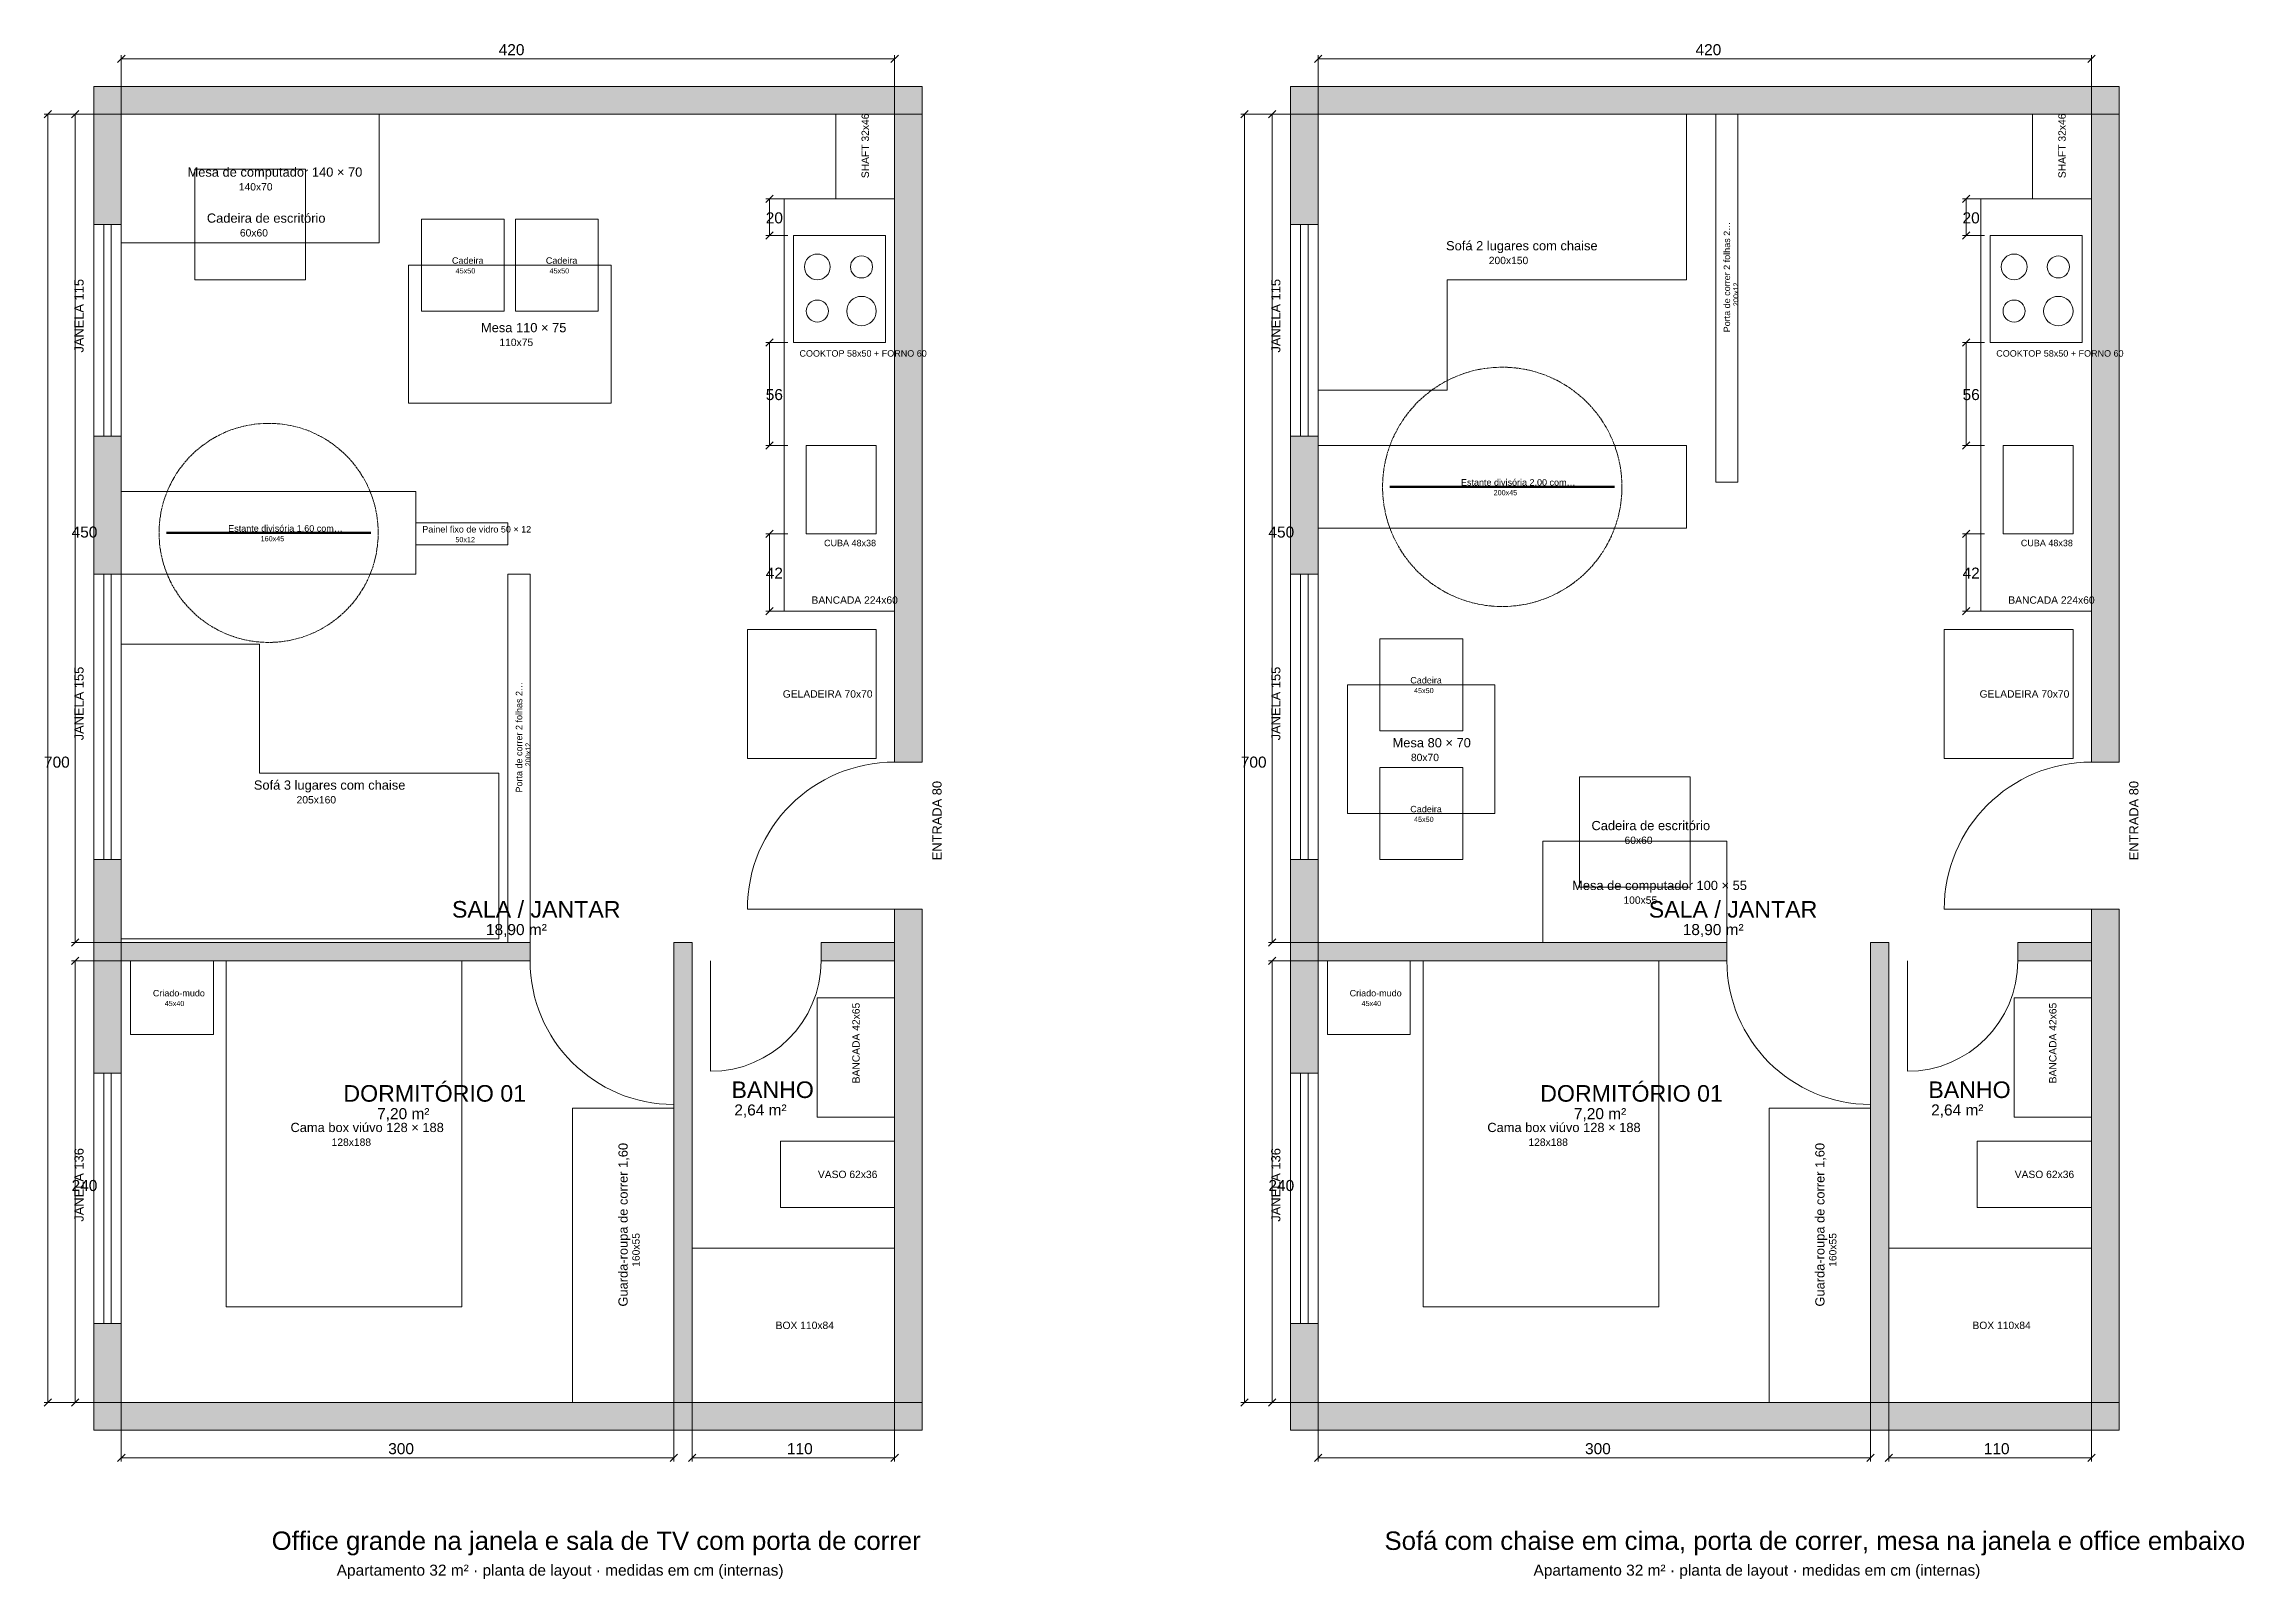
# Model space of a CAD drawing. Header units: centimetres. Extents: x -42 to 1153, y -96 to 738.
import ezdxf

# ---------------------------------------------------------------- set-up
doc = ezdxf.new("R2010")
doc.units = ezdxf.units.CM
doc.linetypes.add('DASHED', pattern=[1.524, 1.27, -0.254])
for name, color, linetype, lineweight, plot in [('AMBIENTES', 3, 'Continuous', 0, False), ('ARQ-FIXOS', 9, 'Continuous', 0, False), ('ARQ-JANELA', 5, 'Continuous', 0, False), ('ARQ-PAREDE', 8, 'Continuous', 0, False), ('ARQ-PAREDE-HACHURA', 253, 'Continuous', 0, False), ('ARQ-PORTA', 30, 'Continuous', 0, False), ('BANHO', 4, 'Continuous', 0, False), ('CARIMBO', 7, 'Continuous', 0, False), ('COTAS', 2, 'Continuous', 0, False), ('COZINHA', 1, 'Continuous', 0, False), ('MOB-TEXTO', 7, 'Continuous', 0, False), ('MOBILIARIO', 7, 'Continuous', 0, False), ('TV-GIRO', 6, 'DASHED', 0, False)]:
    doc.layers.add(name, color=color, linetype=linetype, lineweight=lineweight, plot=plot)
doc.styles.add('PLANTA', font='arial.ttf')

msp = doc.modelspace()

# ---------------------------------------------------------------- hatches: boundary and pattern name
at = {"layer": 'ARQ-PAREDE-HACHURA'}
for points in [[(-15, 715), (435, 715), (435, 700), (-15, 700)], [(635, 715), (1085, 715), (1085, 700), (635, 700)], [(-15, 700), (0, 700), (0, 640), (-15, 640)], [(420, 700), (435, 700), (435, 348), (420, 348)], [(635, 700), (650, 700), (650, 640), (635, 640)], [(1070, 700), (1085, 700), (1085, 348), (1070, 348)], [(-15, 525), (0, 525), (0, 450), (-15, 450)], [(635, 525), (650, 525), (650, 450), (635, 450)], [(-15, 295), (0, 295), (0, 179), (-15, 179)], [(635, 295), (650, 295), (650, 179), (635, 179)], [(420, 268), (435, 268), (435, 0), (420, 0)], [(1070, 268), (1085, 268), (1085, 0), (1070, 0)], [(0, 250), (222, 250), (222, 240), (0, 240)], [(300, 250), (310, 250), (310, 0), (300, 0)], [(380, 250), (420, 250), (420, 240), (380, 240)], [(650, 250), (872, 250), (872, 240), (650, 240)], [(950, 250), (960, 250), (960, 0), (950, 0)], [(1030, 250), (1070, 250), (1070, 240), (1030, 240)], [(-15, 43), (0, 43), (0, 0), (-15, 0)], [(635, 43), (650, 43), (650, 0), (635, 0)], [(-15, 0), (435, 0), (435, -15), (-15, -15)], [(635, 0), (1085, 0), (1085, -15), (635, -15)]]:
    msp.add_hatch(color=253, dxfattribs=at).paths.add_polyline_path(points)

# ---------------------------------------------------------------- linework, layer by layer
at = {"layer": 'ARQ-FIXOS'}
for points in [[(388, 700), (420, 700), (420, 654), (388, 654)], [(1038, 700), (1070, 700), (1070, 654), (1038, 654)]]:
    msp.add_lwpolyline(points, close=True, dxfattribs=at)
at = {"layer": 'ARQ-JANELA'}
for p, q in [((-9.5, 640), (-9.5, 525)), ((-5.5, 640), (-5.5, 525)), ((640.5, 640), (640.5, 525)), ((644.5, 640), (644.5, 525)), ((-9.5, 450), (-9.5, 295)), ((-5.5, 450), (-5.5, 295)), ((640.5, 450), (640.5, 295)), ((644.5, 450), (644.5, 295)), ((-9.5, 179), (-9.5, 43)), ((-5.5, 179), (-5.5, 43)), ((640.5, 179), (640.5, 43)), ((644.5, 179), (644.5, 43))]:
    msp.add_line(p, q, dxfattribs=at)
for points in [[(-15, 640), (0, 640), (0, 525), (-15, 525)], [(635, 640), (650, 640), (650, 525), (635, 525)], [(-15, 450), (0, 450), (0, 295), (-15, 295)], [(635, 450), (650, 450), (650, 295), (635, 295)], [(-15, 179), (0, 179), (0, 43), (-15, 43)], [(635, 179), (650, 179), (650, 43), (635, 43)]]:
    msp.add_lwpolyline(points, close=True, dxfattribs=at)
at = {"layer": 'ARQ-PAREDE'}
for points in [[(-15, 715), (435, 715), (435, 700), (-15, 700)], [(635, 715), (1085, 715), (1085, 700), (635, 700)], [(-15, 700), (0, 700), (0, 640), (-15, 640)], [(420, 700), (435, 700), (435, 348), (420, 348)], [(635, 700), (650, 700), (650, 640), (635, 640)], [(1070, 700), (1085, 700), (1085, 348), (1070, 348)], [(-15, 525), (0, 525), (0, 450), (-15, 450)], [(635, 525), (650, 525), (650, 450), (635, 450)], [(-15, 295), (0, 295), (0, 179), (-15, 179)], [(635, 295), (650, 295), (650, 179), (635, 179)], [(420, 268), (435, 268), (435, 0), (420, 0)], [(1070, 268), (1085, 268), (1085, 0), (1070, 0)], [(0, 250), (222, 250), (222, 240), (0, 240)], [(300, 250), (310, 250), (310, 0), (300, 0)], [(380, 250), (420, 250), (420, 240), (380, 240)], [(650, 250), (872, 250), (872, 240), (650, 240)], [(950, 250), (960, 250), (960, 0), (950, 0)], [(1030, 250), (1070, 250), (1070, 240), (1030, 240)], [(-15, 43), (0, 43), (0, 0), (-15, 0)], [(635, 43), (650, 43), (650, 0), (635, 0)], [(-15, 0), (435, 0), (435, -15), (-15, -15)], [(635, 0), (1085, 0), (1085, -15), (635, -15)]]:
    msp.add_lwpolyline(points, close=True, dxfattribs=at)
at = {"layer": 'ARQ-PORTA'}
for p, q in [((420, 268), (340, 268)), ((1070, 268), (990, 268)), ((300, 240), (300, 162)), ((320, 240), (320, 180)), ((950, 240), (950, 162)), ((970, 240), (970, 180))]:
    msp.add_line(p, q, dxfattribs=at)
for centre, radius, start, end in [((420, 268), 80, 90, 180), ((1070, 268), 80, 90, 180), ((300, 240), 78, 180, -90), ((320, 240), 60, -90, 0), ((950, 240), 78, 180, -90), ((970, 240), 60, -90, 0)]:
    msp.add_arc(centre, radius, start, end, dxfattribs=at)
at = {"layer": 'BANHO'}
for points in [[(378, 220), (420, 220), (420, 155), (378, 155)], [(1028, 220), (1070, 220), (1070, 155), (1028, 155)], [(358, 142), (420, 142), (420, 106), (358, 106)], [(1008, 142), (1070, 142), (1070, 106), (1008, 106)], [(310, 84), (420, 84), (420, 0), (310, 0)], [(960, 84), (1070, 84), (1070, 0), (960, 0)]]:
    msp.add_lwpolyline(points, close=True, dxfattribs=at)
at = {"layer": 'COTAS'}
for p, q in [((-2, 728), (2, 732)), ((0, 698), (0, 732)), ((0, 730), (420, 730)), ((418, 728), (422, 732)), ((420, 698), (420, 732)), ((648, 728), (652, 732)), ((650, 698), (650, 732)), ((650, 730), (1070, 730)), ((1068, 728), (1072, 732)), ((1070, 698), (1070, 732)), ((-42, 698), (-38, 702)), ((2, 700), (-42, 700)), ((-40, 0), (-40, 700)), ((-27, 698), (-23, 702)), ((2, 700), (-27, 700)), ((-25, 250), (-25, 700)), ((608, 698), (612, 702)), ((652, 700), (608, 700)), ((610, 0), (610, 700)), ((623, 698), (627, 702)), ((652, 700), (623, 700)), ((625, 250), (625, 700)), ((350, 652), (354, 656)), ((362, 654), (350, 654)), ((352, 634), (352, 654)), ((1000, 652), (1004, 656)), ((1012, 654), (1000, 654)), ((1002, 634), (1002, 654)), ((350, 632), (354, 636)), ((362, 634), (350, 634)), ((1000, 632), (1004, 636)), ((1012, 634), (1000, 634)), ((350, 574), (354, 578)), ((362, 576), (350, 576)), ((352, 520), (352, 576)), ((1000, 574), (1004, 578)), ((1012, 576), (1000, 576)), ((1002, 520), (1002, 576)), ((350, 518), (354, 522)), ((362, 520), (350, 520)), ((1000, 518), (1004, 522)), ((1012, 520), (1000, 520)), ((350, 470), (354, 474)), ((362, 472), (350, 472)), ((352, 430), (352, 472)), ((1000, 470), (1004, 474)), ((1012, 472), (1000, 472)), ((1002, 430), (1002, 472)), ((350, 428), (354, 432)), ((1000, 428), (1004, 432)), ((362, 430), (350, 430)), ((1012, 430), (1000, 430)), ((-27, 248), (-23, 252)), ((623, 248), (627, 252)), ((2, 250), (-27, 250)), ((-27, 238), (-23, 242)), ((2, 240), (-27, 240)), ((-25, 0), (-25, 240)), ((652, 250), (623, 250)), ((623, 238), (627, 242)), ((652, 240), (623, 240)), ((625, 0), (625, 240)), ((-42, -2), (-38, 2)), ((2, 0), (-42, 0)), ((-27, -2), (-23, 2)), ((2, 0), (-27, 0)), ((0, 2), (0, -32)), ((300, 2), (300, -32)), ((310, 2), (310, -32)), ((420, 2), (420, -32)), ((608, -2), (612, 2)), ((652, 0), (608, 0)), ((623, -2), (627, 2)), ((652, 0), (623, 0)), ((650, 2), (650, -32)), ((950, 2), (950, -32)), ((960, 2), (960, -32)), ((1070, 2), (1070, -32)), ((-2, -32), (2, -28)), ((0, -30), (300, -30)), ((298, -32), (302, -28)), ((308, -32), (312, -28)), ((310, -30), (420, -30)), ((418, -32), (422, -28)), ((648, -32), (652, -28)), ((650, -30), (950, -30)), ((948, -32), (952, -28)), ((958, -32), (962, -28)), ((960, -30), (1070, -30)), ((1068, -32), (1072, -28))]:
    msp.add_line(p, q, dxfattribs=at)
at = {"layer": 'COZINHA'}
for points in [[(360, 654), (420, 654), (420, 430), (360, 430)], [(1010, 654), (1070, 654), (1070, 430), (1010, 430)], [(365, 634), (415, 634), (415, 576), (365, 576)], [(1015, 634), (1065, 634), (1065, 576), (1015, 576)], [(372, 520), (410, 520), (410, 472), (372, 472)], [(1022, 520), (1060, 520), (1060, 472), (1022, 472)], [(340, 420), (410, 420), (410, 350), (340, 350)], [(990, 420), (1060, 420), (1060, 350), (990, 350)]]:
    msp.add_lwpolyline(points, close=True, dxfattribs=at)
for centre, radius in [((378, 617), 7), ((402, 617), 6), ((1028, 617), 7), ((1052, 617), 6), ((378, 593), 6), ((402, 593), 8), ((1028, 593), 6), ((1052, 593), 8)]:
    msp.add_circle(centre, radius, dxfattribs=at)
at = {"layer": 'MOBILIARIO', "lineweight": 50}
for p, q in [((811, 497.5), (689, 497.5)), ((24.5, 472.5), (135.5, 472.5))]:
    msp.add_line(p, q, dxfattribs=at)
at = {"layer": 'MOBILIARIO'}
for points in [[(0, 700), (140, 700), (140, 630), (0, 630)], [(850, 610), (720, 610), (720, 550), (650, 550), (650, 700), (850, 700)], [(878, 700), (878, 500), (866, 500), (866, 700)], [(100, 610), (40, 610), (40, 670), (100, 670)], [(163, 643), (208, 643), (208, 593), (163, 593)], [(214, 643), (259, 643), (259, 593), (214, 593)], [(156, 618), (266, 618), (266, 543), (156, 543)], [(650, 520), (850, 520), (850, 475), (650, 475)], [(0, 495), (160, 495), (160, 450), (0, 450)], [(160, 478), (210, 478), (210, 466), (160, 466)], [(222, 450), (222, 250), (210, 250), (210, 450)], [(205, 252), (0, 252), (0, 412), (75, 412), (75, 342), (205, 342)], [(683.5, 415), (728.5, 415), (728.5, 365), (683.5, 365)], [(666, 390), (746, 390), (746, 320), (666, 320)], [(728.5, 295), (683.5, 295), (683.5, 345), (728.5, 345)], [(792, 340), (852, 340), (852, 280), (792, 280)], [(872, 250), (772, 250), (772, 305), (872, 305)], [(5, 240), (50, 240), (50, 200), (5, 200)], [(57, 240), (185, 240), (185, 52), (57, 52)], [(655, 240), (700, 240), (700, 200), (655, 200)], [(707, 240), (835, 240), (835, 52), (707, 52)], [(300, 160), (300, 0), (245, 0), (245, 160)], [(950, 160), (950, 0), (895, 0), (895, 160)]]:
    msp.add_lwpolyline(points, close=True, dxfattribs=at)
at = {"layer": 'TV-GIRO'}
for centre, radius in [((750, 497.5), 65), ((80, 472.5), 59.5)]:
    msp.add_circle(centre, radius, dxfattribs=at)

# ---------------------------------------------------------------- texts
at = {"layer": 'AMBIENTES', "style": 'PLANTA'}
for s, height, p in [('SALA / JANTAR', 9, (179.58, 263.5)), ('SALA / JANTAR', 9, (829.58, 263.5)), ('18,90 m²', 6, (198.03, 254)), ('18,90 m²', 6, (848.03, 254)), ('DORMITÓRIO 01', 9, (120.61, 163.5)), ('BANHO', 9, (331.4, 165.5)), ('DORMITÓRIO 01', 9, (770.62, 163.5)), ('BANHO', 9, (981.4, 165.5)), ('7,20 m²', 6, (138.93, 154)), ('2,64 m²', 6, (332.93, 156)), ('7,20 m²', 6, (788.93, 154)), ('2,64 m²', 6, (982.93, 156))]:
    msp.add_text(s, height=height, dxfattribs=at).set_placement(p)
at = {"layer": 'CARIMBO', "style": 'PLANTA'}
for s, height, p in [('Office grande na janela e sala de TV com porta de correr', 10, (81.65, -80)), ('Sofá com chaise em cima, porta de correr, mesa na janela e office embaixo', 10, (686.05, -80)), ('Apartamento 32 m² · planta de layout · medidas em cm (internas)', 6, (116.97, -94)), ('Apartamento 32 m² · planta de layout · medidas em cm (internas)', 6, (766.97, -94))]:
    msp.add_text(s, height=height, dxfattribs=at).set_placement(p)
at = {"layer": 'COTAS', "style": 'PLANTA'}
for s, p in [('420', (204.96, 732)), ('420', (854.96, 732)), ('20', (350, 640.64)), ('20', (1000, 640.64)), ('56', (350, 544.64)), ('56', (1000, 544.64)), ('450', (-27, 469.96)), ('450', (623, 469.96)), ('42', (350, 447.64)), ('42', (1000, 447.64)), ('700', (-42, 344.96)), ('700', (608, 344.96)), ('240', (-27, 114.96)), ('240', (623, 114.96)), ('300', (144.96, -28)), ('110', (361.52, -28)), ('300', (794.96, -28)), ('110', (1011.52, -28))]:
    msp.add_text(s, height=6, dxfattribs=at).set_placement(p)
for s, p in [('JANELA 115', (-20.5, 570.45)), ('JANELA 115', (629.5, 570.45)), ('JANELA 155', (-20.5, 359.8)), ('JANELA 155', (629.5, 359.8)), ('ENTRADA 80', (445.5, 294.65)), ('ENTRADA 80', (1095.5, 294.65)), ('JANELA 136', (-20.5, 98.3)), ('JANELA 136', (629.5, 98.3))]:
    msp.add_text(s, height=5, rotation=90, dxfattribs=at).set_placement(p)
at = {"layer": 'MOB-TEXTO', "style": 'PLANTA'}
for s, height, p in [('SHAFT 32x46', 4, (406, 665.2)), ('SHAFT 32x46', 4, (1056, 665.2)), ('Porta de correr 2 folhas 2…', 3.5, (873.75, 581.45)), ('200x12', 2.8, (878.3, 595.66)), ('Porta de correr 2 folhas 2…', 3.5, (217.75, 331.45)), ('200x12', 2.8, (222.3, 345.66)), ('BANCADA 42x65', 4, (401, 173.46)), ('BANCADA 42x65', 4, (1051, 173.46)), ('Guarda-roupa de correr 1,60', 5, (275, 52.2)), ('Guarda-roupa de correr 1,60', 5, (925, 52.2)), ('160x55', 4, (281.5, 73.8)), ('160x55', 4, (931.5, 73.8))]:
    msp.add_text(s, height=height, rotation=90, dxfattribs=at).set_placement(p)
for s, height, p in [('Mesa de computador 140 × 70', 5, (35.95, 666)), ('140x70', 4, (63.8, 658.5)), ('Cadeira de escritório', 5, (46.45, 641)), ('60x60', 4, (64.4, 633.5)), ('Cadeira', 3.5, (179.55, 618.7)), ('Cadeira', 3.5, (230.55, 618.7)), ('Sofá 2 lugares com chaise', 5, (719.48, 626)), ('200x150', 4, (742.68, 618.5)), ('45x50', 2.8, (181.58, 613.45)), ('45x50', 2.8, (232.58, 613.45)), ('Mesa 110 × 75', 5, (195.32, 581.5)), ('110x75', 4, (205.32, 574)), ('COOKTOP 58x50 + FORNO 60', 3.5, (368.3, 568.25)), ('COOKTOP 58x50 + FORNO 60', 3.5, (1018.3, 568.25)), ('Estante divisória 2,00 com…', 3.5, (727.58, 498.2)), ('200x45', 2.8, (745.3, 492.95)), ('Estante divisória 1,60 com…', 3.5, (58.04, 473.2)), ('160x45', 2.8, (75.66, 467.95)), ('Painel fixo de vidro 50 × 12', 3.5, (163.47, 472.7)), ('50x12', 2.8, (181.44, 467.45)), ('CUBA 48x38', 3.5, (381.65, 465.25)), ('CUBA 48x38', 3.5, (1031.65, 465.25)), ('BANCADA 224x60', 4, (374.84, 434)), ('BANCADA 224x60', 4, (1024.84, 434)), ('Cadeira', 3.5, (700.05, 390.7)), ('GELADEIRA 70x70', 4, (359.24, 383)), ('45x50', 2.8, (702.08, 385.45)), ('GELADEIRA 70x70', 4, (1009.24, 383)), ('Mesa 80 × 70', 5, (690.42, 356)), ('80x70', 4, (700.4, 348.5)), ('Sofá 3 lugares com chaise', 5, (71.97, 333)), ('205x160', 4, (95.18, 325.5)), ('Cadeira', 3.5, (700.05, 320.7)), ('45x50', 2.8, (702.08, 315.45)), ('Cadeira de escritório', 5, (798.45, 311)), ('60x60', 4, (816.4, 303.5)), ('Mesa de computador 100 × 55', 5, (787.95, 278.5)), ('100x55', 4, (815.8, 271)), ('Criado-mudo', 3.5, (17.12, 220.7)), ('45x40', 2.8, (23.58, 215.45)), ('Criado-mudo', 3.5, (667.12, 220.7)), ('45x40', 2.8, (673.58, 215.45)), ('Cama box viúvo 128 × 188', 5, (91.87, 147)), ('128x188', 4, (114.2, 139.5)), ('Cama box viúvo 128 × 188', 5, (741.88, 147)), ('128x188', 4, (764.2, 139.5)), ('VASO 62x36', 4, (378.32, 122)), ('VASO 62x36', 4, (1028.32, 122)), ('BOX 110x84', 4, (355.36, 40)), ('BOX 110x84', 4, (1005.36, 40))]:
    msp.add_text(s, height=height, dxfattribs=at).set_placement(p)

doc.saveas('drawing.dxf')
